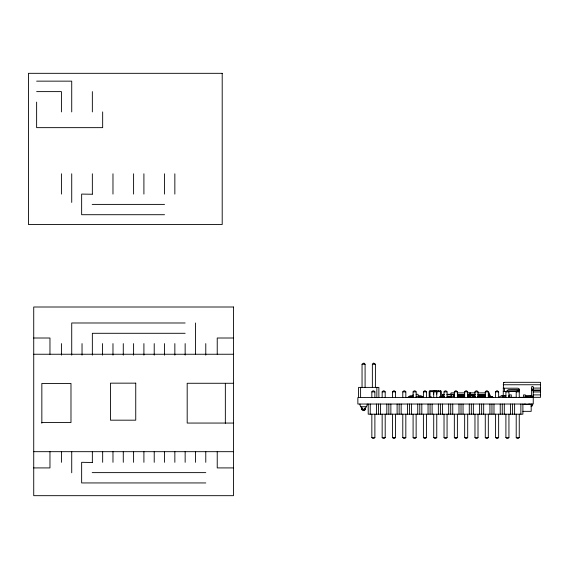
<?xml version="1.0" encoding="UTF-8"?>
<svg xmlns="http://www.w3.org/2000/svg" width="569" height="569" viewBox="0 0 569 569"><rect width="100%" height="100%" fill="white"/><g stroke="black" fill="none" stroke-linecap="round" stroke-linejoin="round"><path stroke-width="0.85" d="M419.652 397.24L419.652 396.323L416.138 396.323M505.898 396.116L501.979 395.988M461.722 397.333L462.028 396.892M491.296 397.297L491.424 396.934L491.296 397.333A0.946 0.946 0 0 1 490.634 397.013L489.283 396.892A0.733 0.733 0 0 1 488.735 396.621L490.94 396.629M459.14 397.333L459.517 396.885M459.425 397.333L459.887 396.892M463.735 397.333L463.963 396.899A0.74 0.74 0 0 0 464.567 396.621L457.384 396.629M478.088 396.892L479.091 397.034A0.946 0.946 0 0 0 479.788 397.304L480.101 396.892L481.274 397.297M482.107 397.333L482.967 396.892L483.543 397.333M488.337 397.02L488.323 397.02A0.946 0.946 0 0 0 488.977 397.304L489.176 396.906M461.438 397.333L461.722 396.892L462.896 397.297A0.939 0.939 0 0 0 463.529 397.013L463.906 396.892M464.019 397.333L464.596 396.892M479.809 397.297L479.959 396.934M488.977 397.297L489.148 396.934M474.966 397.333L472.348 397.112M442.803 396.323L442.853 394.502L444.026 394.289M472.106 397.297L472.49 396.899M458.906 397.333L459.311 396.892M532.001 405.861L531.19 406.216M532.413 404.075L531.958 405.448L531.19 405.555M469.788 392.873L469.788 396.927M470.599 396.927L470.599 392.873M457.384 396.415L458.152 396.351L458.337 395.348A1.01 1.01 0 0 1 458.593 394.758L458.97 394.594M461.267 394.594L460.897 394.758A1.01 1.01 0 0 0 460.641 395.348C461.139 396.949 458.429 396.842 459.624 395.348A1.01 1.01 0 0 1 459.887 394.758L461.793 394.594L460.954 396.266A1.223 1.223 0 0 1 460.897 396.501M463.564 394.594L463.237 394.715A1.01 1.01 0 0 0 462.938 395.348C463.451 396.949 460.691 396.835 461.921 395.348A1.01 1.01 0 0 1 462.177 394.758L464.091 394.594L463.251 396.266A1.181 1.181 0 0 1 463.194 396.501M462.17 396.657L464.653 396.451L463.927 396.415L464.219 395.348M467.697 397.333L468.131 397.048M464.112 396.188L464.653 396.166M459.517 396.188L460.527 396.166M458.23 396.188L457.384 396.166M461.815 396.188L462.825 396.166M412.745 396.323L413.094 394.594M450.726 394.289L451.082 392.873L454.339 392.873M364.267 409.367L364.48 408.841A7.746 7.746 0 0 1 364.622 408.528A6.06 6.06 0 0 1 364.921 408.001L365.092 409.516L363.876 410.733L362.048 409.516L362.048 407.731L362.353 408.222M457.384 395.106L457.874 394.601L459.503 394.594L459.503 395.206L458.849 395.256L460.634 395.348M442.419 397.34A0.939 0.939 0 0 0 443.265 396.771L443.905 396.771A1.01 1.01 0 0 0 444.026 397.041M448.166 397.333A0.932 0.932 0 0 0 449.005 396.771L449.645 396.771A0.74 0.74 0 0 0 450.228 397.382M458.834 395.277L458.657 396.266A1.202 1.202 0 0 1 458.607 396.501M467.697 394.594L468.685 394.594L467.846 396.266A1.152 1.152 0 0 1 467.732 396.643L467.732 396.629M472.384 397.006L467.903 396.899M407.468 397.539L409.203 397.311M482.256 396.934L482.085 397.297A0.946 0.946 0 0 1 481.452 397.013L481.075 396.892M463.401 395.313L464.653 395.348M503.857 396.116L503.046 397.333L505.898 397.333M525.984 396.116L525.173 397.333L532.051 397.333L530.998 396.116M467.697 394.865L468.159 394.594M461.608 396.892L461.26 397.297M485.001 396.621A0.818 0.818 0 0 0 485.272 396.835L484.404 397.333A0.946 0.946 0 0 1 483.75 397.013L483.415 396.892M457.561 396.678L460.335 396.415M459.873 396.657L462.633 396.415M484.511 396.984L484.432 397.297M362.048 387.389L362.048 364.245L363.876 363.029L365.092 364.245L365.092 387.389M372.361 387.389L372.361 364.245L373.577 363.029L375.405 364.245L375.405 387.389M371.841 397.539L371.841 391.856L372.859 390.839L373.876 390.839L374.886 391.856L374.886 397.539M382.155 397.539L382.155 391.856L383.172 390.839L384.189 390.839L385.199 391.856L385.199 397.539M392.468 397.539L392.468 391.856L393.485 390.839L394.495 390.839L395.512 391.856L395.512 397.539M402.781 397.539L402.781 391.856L403.798 390.839L404.808 390.839L405.825 391.856L405.825 397.539M413.094 397.539L413.094 391.856L414.104 390.839L415.121 390.839L416.138 391.856L416.138 397.539M374.886 414.182L374.886 437.525L373.876 438.543L372.859 438.543L371.841 437.525L371.841 414.182M423.407 397.539L423.407 391.856L424.417 390.839L425.434 390.839L426.451 391.856L426.451 397.539M385.199 414.182L385.199 437.525L384.189 438.543L383.172 438.543L382.155 437.525L382.155 414.182M433.713 397.539L433.713 391.856L434.73 390.839M395.512 414.182L395.512 437.525L394.495 438.543L393.485 438.543L392.468 437.525L392.468 414.182M444.026 397.539L444.026 391.856L445.043 390.839L446.06 390.839L447.07 391.856L447.07 397.539M405.825 414.182L405.825 437.525L404.808 438.543L403.798 438.543L402.781 437.525L402.781 414.182M454.339 397.539L454.339 391.856L455.356 390.839L456.366 390.839L457.384 391.856L457.384 397.539M416.138 414.182L416.138 437.525L415.121 438.543L414.104 438.543L413.094 437.525L413.094 414.182M464.653 397.539L464.653 391.856L465.67 390.839L466.68 390.839L467.697 391.856L467.697 397.539M426.451 414.182L426.451 437.525L425.434 438.543L424.417 438.543L423.407 437.525L423.407 414.182M474.966 397.539L474.966 391.856L475.976 390.839L476.993 390.839L478.01 391.856L478.01 397.539M436.757 414.182L436.757 437.525L435.747 438.543L434.73 438.543L433.713 437.525L433.713 414.182M485.279 397.539L485.279 391.856L486.289 390.839L487.306 390.839L488.323 391.856L488.323 397.539M447.07 414.182L447.07 437.525L446.06 438.543L445.043 438.543L444.026 437.525L444.026 414.182M495.585 397.539L495.585 391.856L496.602 390.839L497.619 390.839L498.636 391.856L498.636 397.539M457.384 414.182L457.384 437.525L456.366 438.543L455.356 438.543L454.339 437.525L454.339 414.182M505.898 397.539L505.898 391.856L506.915 390.839L507.932 390.839L508.942 391.856L508.942 397.539M467.697 414.182L467.697 437.525L466.68 438.543L465.67 438.543L464.653 437.525L464.653 414.182M516.211 397.539L516.211 391.856L517.228 390.839M478.01 414.182L478.01 437.525L476.993 438.543L475.976 438.543L474.966 437.525L474.966 414.182M488.323 414.182L488.323 437.525L487.306 438.543L486.289 438.543L485.279 437.525L485.279 414.182M498.636 414.182L498.636 437.525L497.619 438.543L496.602 438.543L495.585 437.525L495.585 414.182M508.942 414.182L508.942 437.525L507.932 438.543L506.915 438.543L505.898 437.525L505.898 414.182M519.255 414.182L519.255 437.525L518.238 438.543L517.228 438.543L516.211 437.525L516.211 414.182M491.445 396.934L492.726 397.297L492.213 396.899M498.636 397.361L501.14 395.932M479.966 396.92L480.115 396.892A0.74 0.74 0 0 1 479.546 396.621L481.751 396.629L479.98 396.387L479.759 395.348A1.01 1.01 0 0 0 479.496 394.758L479.119 394.594M482.263 396.92L482.391 396.892A0.74 0.74 0 0 1 481.843 396.621L484.048 396.629M502.64 397.418L502.598 397.432A1.437 1.437 0 0 0 502.406 397.539L503.202 396.116L503.473 382.624A3.329 3.329 0 0 0 503.736 382.596M491.474 396.906L491.595 396.892A0.74 0.74 0 0 1 491.033 396.621L492.05 396.714M503.921 382.56L504.091 382.51A1.636 1.636 0 0 1 504.603 382.325M443.208 394.289L442.924 396.323M418.428 397.539L419.538 397.262M419.495 397.539L419.545 397.532A4.374 4.374 0 0 1 420.975 397.511L419.652 397.162M411.529 397.162L409.524 397.269M410.071 397.183L409.31 397.297M457.384 396.493L458.038 396.415M519.397 389.473L508.885 389.623A1.622 1.622 0 0 0 507.313 390.839M508.48 391.387L508.885 390.839L519.163 390.725M472.185 397.297L474.553 397.02A1.01 1.01 0 0 0 474.966 397.262M461.744 396.892L461.815 396.885A0.74 0.74 0 0 0 462.27 396.621M363.876 410.114L363.392 410.121M531.19 406.394L531.908 406.245L532.001 405.356M484.703 396.892L484.632 396.899A0.733 0.733 0 0 1 484.141 396.621M485.243 397.297L478.01 397.333M36.629 81.147L71.722 81.147L71.722 111.915M36.629 91.616L61.416 91.616L61.416 111.915M92.185 204.399L164.533 204.399M164.533 214.712L81.644 214.712L81.644 194.086L92.349 194.249M185.153 322.986L71.722 322.986L71.722 355.148M185.153 333.292L92.349 333.292L92.349 355.148M33.727 338.007L49.965 338.007L49.965 354.245M233.468 338.007L217.23 338.007L217.23 354.245M33.727 354.245L233.468 354.245M362.048 364.245L365.092 364.245M372.361 364.245L375.405 364.245M504.788 382.311L540.55 382.311L540.55 397.333L532.648 397.333L531.617 396.116L531.617 387.183A0.811 0.811 0 0 1 532.428 386.372A0.811 0.811 0 0 1 533.245 387.183L533.245 397.333M233.468 383.271L187.187 383.271L187.187 423.059L233.468 423.059M503.202 384.751L540.55 384.751M533.245 388.079L540.55 388.079M503.202 388.2L517.818 388.2A1.622 1.622 0 0 1 518.629 391.23M533.245 389.623L531.617 388.897M533.245 390.035L540.55 390.035M533.245 390.675L540.55 390.675M430.043 397.539A0.854 0.854 0 0 1 429.19 396.685L429.19 391.692A0.854 0.854 0 0 1 430.043 390.839L440.513 390.839A0.854 0.854 0 0 1 441.366 391.692L441.366 396.685A0.854 0.854 0 0 1 440.513 397.539M533.245 390.839L531.617 390.37M503.202 391.451L506.303 391.451M508.537 391.451L516.616 391.451M433.877 391.692L430.043 391.65L430.043 390.839M436.601 391.692L440.513 391.65L440.513 390.839M371.841 391.856L374.886 391.856M382.155 391.856L385.199 391.856M392.468 391.856L395.512 391.856M402.781 391.856L405.825 391.856M413.094 391.856L416.138 391.856M423.407 391.856L426.451 391.856M433.713 391.856L436.757 391.856L436.757 397.539M444.026 391.856L447.07 391.856M454.339 391.856L457.384 391.856M464.653 391.856L467.697 391.856M474.966 391.856L478.01 391.856M485.279 391.856L488.323 391.856M495.585 391.856L498.636 391.856M505.898 391.856L508.942 391.856M516.211 391.856L519.255 391.856L519.255 397.539M533.245 391.977L540.55 391.977M457.384 392.873L464.653 392.873M467.697 392.873L474.966 392.873M478.01 392.873L485.279 392.873M488.323 392.873L489.312 392.873L489.717 394.794M433.656 394.089L433.656 390.839M436.757 394.089L436.9 390.839M416.138 394.289L418.023 394.289L418.428 396.323M447.07 394.289L453.948 394.31L454.24 396.323M457.384 394.495L464.653 394.495M467.697 394.495L474.966 394.495M478.01 394.495L485.279 394.495M488.323 394.495L489.717 394.495M474.966 394.594L473.998 394.594L474.838 396.266A1.188 1.188 0 0 0 474.895 396.501L473.159 396.415L474.859 396.621M442.803 394.694L444.026 394.694M447.07 394.694L454.24 394.694M533.245 394.9L540.55 394.9M457.384 395.348L458.337 395.348M461.103 395.306L462.924 395.348M467.995 395.306L472.391 395.306L472.54 396.266A1.145 1.145 0 0 0 472.654 396.643L474.966 396.629M472.291 394.601L472.604 394.758A1.01 1.01 0 0 1 472.86 395.348L474.688 395.306M478.458 395.306L479.283 395.306L479.432 396.266A1.209 1.209 0 0 0 479.489 396.501M479.759 395.348L481.58 395.306L481.73 396.266A1.181 1.181 0 0 0 481.787 396.501M481.417 394.594L481.744 394.715A1.01 1.01 0 0 1 482.043 395.348L483.87 395.306L484.027 396.266A1.223 1.223 0 0 0 484.077 396.501M483.771 394.601L484.084 394.758A1.01 1.01 0 0 1 484.34 395.348L485.279 395.348M488.323 395.306L488.622 396.266A1.174 1.174 0 0 0 488.671 396.501M489.24 396.415L490.243 396.415L489.945 395.348L488.942 395.348L489.155 396.38L491.943 396.621A0.74 0.74 0 0 0 492.42 396.899M478.01 395.348L478.465 395.348L478.757 396.415L478.01 396.415L480.456 396.621A0.74 0.74 0 0 0 480.933 396.899M503.202 395.711L505.898 395.711M508.942 395.711L509.49 395.711M525.329 395.711L531.617 395.711M501.225 395.917L503.202 395.917M472.867 395.348L472.967 396.166L474.133 396.408M478.01 396.166L478.565 396.166M479.859 396.188L482.868 396.714M482.05 395.348L482.156 396.166L483.351 396.415L482.327 396.408L485.108 396.657M484.347 395.348L484.454 396.166L485.279 396.166M489.041 396.166L490.051 396.166M508.949 396.116L509.49 396.116L510.429 397.468M533.245 396.116L525.123 396.422M413.094 396.323L411.529 396.323L411.529 397.24M444.026 396.323L441.629 396.323L441.629 397.539M447.07 396.323L454.339 396.323M480.051 396.415L481.054 396.415M485.279 396.493L484.61 396.408L485.279 396.415M478.693 396.892L478.664 396.892A0.74 0.74 0 0 1 478.116 396.621L479.454 396.629M484.134 396.629L485.279 396.629M443.265 396.771L443.905 396.771M449.005 396.771L449.645 396.771M411.529 396.821L408.77 396.821A1.216 1.216 0 0 1 407.774 397.333M419.652 396.821L422.411 396.821A1.216 1.216 0 0 0 423.4 397.333L422.063 397.318M459.012 397.02L458.941 397.02A0.946 0.946 0 0 1 458.301 397.304L457.462 396.892A0.818 0.818 0 0 0 457.682 396.621M461.31 397.02L461.239 397.02A0.946 0.946 0 0 1 460.598 397.304L459.425 396.892A0.733 0.733 0 0 0 459.98 396.621M444.026 397.333L441.914 397.539M457.384 397.297L464.596 397.297M488.373 397.333L492.967 397.333L492.562 396.892M508.942 397.333L509.931 397.333A1.287 1.287 0 0 1 510.237 397.39M516.211 397.333L511.318 397.333L511.318 394.9L509.49 394.9L509.49 396.116M519.255 397.333L523.501 397.333L523.501 394.9L525.329 394.9L525.329 396.116L524.511 397.539A1.437 1.437 0 0 1 524.917 397.368M529.163 404.274L531.595 404.274M522.89 404.438L531.19 404.438L531.19 411.344L522.89 411.344M359.921 404.033A4.445 4.445 0 0 0 360.81 406.714L366.329 406.714A4.474 4.474 0 0 0 367.225 404.033M360.81 406.714A5.69 5.69 0 0 1 361.905 409.41L362.048 409.41M364.252 409.41L362.773 409.083M365.092 409.41L365.241 409.41A5.683 5.683 0 0 1 366.329 406.714M362.048 409.516L362.937 409.516M364.203 409.516L365.092 409.516M41.843 422.561L70.983 422.561L70.983 383.435L41.843 383.435L41.843 423.258M371.841 437.525L374.886 437.525M382.155 437.525L385.199 437.525M392.468 437.525L395.512 437.525M402.781 437.525L405.825 437.525M413.094 437.525L416.138 437.525M423.407 437.525L426.451 437.525M433.713 437.525L436.757 437.525M444.026 437.525L447.07 437.525M454.339 437.525L457.384 437.525M464.653 437.525L467.697 437.525M474.966 437.525L478.01 437.525M485.279 437.525L488.323 437.525M495.585 437.525L498.636 437.525M505.898 437.525L508.942 437.525M516.211 437.525L519.255 437.525M33.727 451.679L233.468 451.679M33.727 467.917L49.965 467.917L49.965 451.679M233.468 467.917L217.23 467.917L217.23 451.679M92.185 472.626L205.779 472.626M205.779 482.939L81.644 482.939L81.644 462.313L92.349 462.476M490.457 397.297L490.258 396.92M478.949 397.297L478.771 396.92M474.525 394.594L474.966 394.836M453.827 394.289L454.119 396.323M489.859 396.892L490.144 397.333M490.144 396.892L490.172 396.892A0.74 0.74 0 0 1 489.596 396.621L488.323 396.458M482.967 396.892L483.252 397.333M480.67 396.892L480.961 397.333M478.373 396.892L478.664 397.333M460.399 396.906L460.293 396.892A0.74 0.74 0 0 0 460.84 396.621M421.921 397.304L421.11 397.183M412.504 397.418L411.728 397.276M411.629 397.532L411.679 397.539A4.388 4.388 0 0 0 410.157 397.525L410.1 397.183M528.594 404.154L528.658 404.438M472.384 395.291L471.701 395.206L471.701 394.594L473.607 394.758A1.01 1.01 0 0 1 473.863 395.348L473.977 396.188M518.238 390.839L519.255 391.856M435.747 390.839L436.757 391.856M479.269 395.291L478.593 395.206L478.593 394.594L480.499 394.758A1.01 1.01 0 0 1 480.748 395.348M508.942 396.202L509.888 397.333M481.566 395.291L480.883 395.206L480.883 394.594L482.789 394.758A1.01 1.01 0 0 1 483.045 395.348L483.159 396.166M483.878 395.313L483.181 395.206L483.181 394.594L485.279 395.05M362.524 408.542L362.716 408.962M480.862 396.166L480.762 395.348M525.002 404.438L524.597 404.033M462.874 397.333L462.618 396.892A0.733 0.733 0 0 0 463.13 396.621M102.498 343.605L102.562 355.148M532.022 396.116L532.022 396.607M531.595 404.075L531.595 406.394M529.163 404.075L529.163 404.438M525.407 404.075L525.407 404.438M522.89 404.033L522.89 414.182L368.207 414.182L368.207 404.033M520.863 404.033L520.863 414.182M514.611 404.033L514.611 414.182M512.577 404.033L512.577 414.182M510.549 404.033L510.549 414.182M504.419 388.2L504.419 391.451M504.298 404.033L504.298 414.182M502.263 404.033L502.263 414.182M500.236 404.033L500.236 414.182M493.984 404.033L493.984 414.182M491.957 404.033L491.957 414.182M489.923 404.033L489.923 414.182M483.671 404.033L483.671 414.182M481.644 404.033L481.644 414.182M479.61 404.033L479.61 414.182M473.358 404.033L473.358 414.182M471.331 404.033L471.331 414.182M469.297 404.033L469.297 414.182M463.045 404.033L463.045 414.182M461.018 404.033L461.018 414.182M458.991 404.033L458.991 414.182M452.739 404.033L452.739 414.182M451.537 396.323L451.217 394.296L450.961 396.323M451.388 396.323L451.388 397.539M450.705 404.033L450.705 414.182M450.243 397.539L447.661 397.539M448.678 404.033L448.678 414.182M442.426 404.033L442.426 414.182M440.555 391.692L440.555 396.685L439.339 396.728L439.339 397.539M440.392 404.033L440.392 414.182M438.528 390.839L438.528 391.65M438.365 404.033L438.365 414.182M432.113 404.033L432.113 414.182M432.035 390.839L432.035 391.65M431.217 397.539L431.217 396.728L430.043 396.728L430 391.692M430.086 404.033L430.086 414.182M428.052 404.033L428.052 414.182M421.8 404.033L421.8 414.182M419.773 404.033L419.773 414.182M417.738 404.033L417.738 414.182M411.487 404.033L411.487 414.182M409.46 404.033L409.46 414.182M407.425 404.033L407.425 414.182M401.173 404.033L401.173 414.182M399.146 404.033L399.146 414.182M397.119 404.033L397.119 414.182M390.867 404.033L390.867 414.182M388.833 404.033L388.833 414.182M386.806 404.033L386.806 414.182M380.554 404.033L380.554 414.182M378.876 397.539L378.876 387.389L358.577 387.389L358.577 397.539M378.52 404.033L378.52 414.182M376.849 387.389L376.849 397.539M376.493 404.033L376.493 414.182M370.241 404.033L370.241 414.182M360.604 387.389L360.604 397.539M225.345 383.542L225.345 423.258M205.779 343.605L205.779 355.148M205.779 451.658L205.779 462.313M195.466 322.986L195.466 354.508M195.466 451.658L195.466 462.313M185.153 343.605L185.153 355.148M185.153 451.658L185.153 462.313M174.847 173.787L174.847 194.086M174.847 343.605L174.847 355.148M174.847 451.658L174.847 462.313M164.533 173.787L164.533 194.086M164.533 343.605L164.533 355.148M164.533 451.658L164.533 462.313M154.22 343.605L154.22 355.148M154.22 451.658L154.22 462.313M143.907 173.787L143.907 194.086M143.907 343.605L143.907 355.148M143.907 451.658L143.907 462.313M133.594 173.787L133.594 194.086M133.594 343.605L133.594 355.148M133.594 451.658L133.594 462.313M123.281 343.605L123.281 355.148M123.281 451.658L123.281 462.313M112.975 173.787L112.975 194.086M112.975 343.605L112.975 355.148M112.975 451.658L112.975 462.313M102.662 111.915L102.662 127.648L36.629 127.648L36.629 102.093M102.662 451.658L102.662 462.313M92.349 91.616L92.349 111.915M92.349 173.787L92.349 194.086M92.349 451.658L92.349 462.313M82.036 343.605L82.036 355.148M71.722 173.787L71.722 202.429M71.722 451.573L71.722 472.789M61.416 173.787L61.416 194.086M61.416 343.605L61.416 355.148M61.416 451.658L61.416 462.313M362.652 410.121A0.811 0.811 0 0 1 361.905 409.41M489.937 395.348A1.01 1.01 0 0 0 489.689 394.758L488.323 394.594L488.686 394.765A1.01 1.01 0 0 1 488.935 395.348M478.024 394.601A0.889 0.889 0 0 1 478.429 395.348M365.241 409.41A0.811 0.811 0 0 1 364.487 410.121M483.23 396.899A0.74 0.74 0 0 1 482.704 396.621M458.543 396.621A0.74 0.74 0 0 1 458.017 396.899M418.727 396.202A2.639 2.639 0 0 1 422.411 396.821M464.247 395.348A0.903 0.903 0 0 1 464.638 394.616M408.891 396.664A2.639 2.639 0 0 1 412.603 396.323M222.202 73.323L28.45 73.323L28.45 224.527L222.202 224.527L222.202 73.323M233.468 307.004L33.727 307.004L33.727 495.677L233.468 495.677L233.468 307.004M135.742 383.157L110.45 383.157L110.45 420.178L135.742 420.178L135.742 383.157M533.245 397.539L357.858 397.539L357.858 404.033L533.245 404.033L533.245 397.539"/></g></svg>
